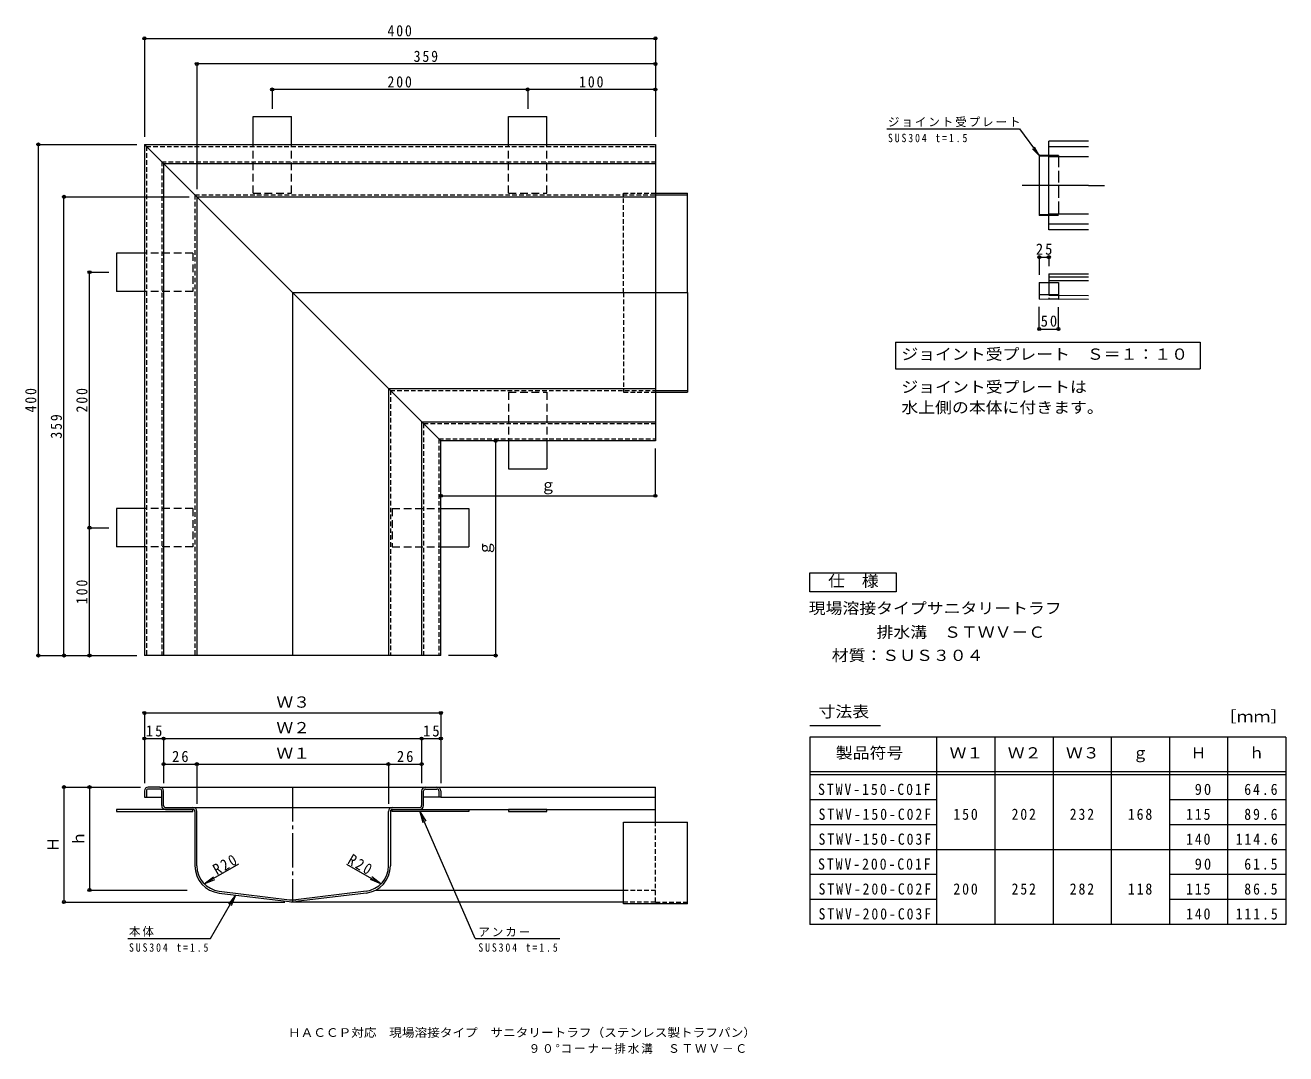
# Model space of a CAD drawing. Units: millimetres at full size, with parts at other scales. Extents: x -456 to 531, y -412 to 393.
import ezdxf
from ezdxf.enums import TextEntityAlignment as Align

# ---------------------------------------------------------------- set-up
doc = ezdxf.new("R2010")
doc.units = ezdxf.units.MM
doc.header["$LTSCALE"] = 3
doc.header["$PDMODE"] = 32
doc.header["$PDSIZE"] = 2.4
for name, pattern in [('CHAIN2', [12, 9, -1, 1, -1]), ('DASHED1', [1.8, 1.2, -0.6]), ('DASHED2', [3, 2, -1]), ('DASHED3', [4, 3, -1])]:
    doc.linetypes.add(name, pattern=pattern)
for name, color, linetype, lineweight in [('A-0', 4, 'Continuous', 9), ('A-3', 2, 'Continuous', 9), ('A-4', 7, 'Continuous', 9), ('A-5', 7, 'Continuous', 9), ('A-A', 3, 'Continuous', 9), ('C-1', 2, 'Continuous', 9), ('C-3', 4, 'Continuous', 9), ('C-4', 7, 'Continuous', 9), ('C-5', 7, 'Continuous', 9)]:
    doc.layers.add(name, color=color, linetype=linetype, lineweight=lineweight)
doc.layers.add('A-F', color=2, linetype='Continuous')
doc.layers.add('F-F_F-Fﾚｲﾔ', color=4, linetype='Continuous')
doc.styles.add('ＭＳ ゴシック', font='')
doc.styles.get('ＭＳ ゴシック').set_extended_font_data('MS Gothic')

msp = doc.modelspace()

# ---------------------------------------------------------------- linework, layer by layer
at = {"layer": 'A-0'}
for p, q in [((-362.418, 300.017), (-362.418, -99.983)), ((-362.418, 300.017), (37.582, 300.017)), ((-362.418, 300.017), (-130.418, 68.017)), ((37.582, 300.017), (37.582, 68.017)), ((-347.418, 285.017), (-347.418, -99.983)), ((-347.418, 285.017), (37.582, 285.017)), ((-321.418, 259.017), (-321.418, -99.983)), ((-321.418, 259.017), (37.582, 259.017)), ((-246.418, 184.017), (-246.418, -99.983)), ((-246.418, 184.017), (37.582, 184.017)), ((-171.418, 109.017), (-171.418, -99.983)), ((-171.418, 109.017), (37.582, 109.017)), ((-145.418, 83.017), (-145.418, -99.983)), ((-145.418, 83.017), (37.582, 83.017)), ((-130.418, -99.983), (-130.418, 68.017)), ((37.582, 68.017), (-130.418, 68.017)), ((-130.418, -99.983), (-362.418, -99.983)), ((-360.918, -205.983), (-360.918, -210.983)), ((-350.377, -204.483), (-359.429, -204.483)), ((-350.418, -202.983), (-359.418, -202.983)), ((-350.418, -202.983), (-142.418, -202.983)), ((-348.918, -217.483), (-348.918, -205.983)), ((-347.418, -217.483), (-347.418, -205.983)), ((-145.418, -205.983), (-145.418, -217.483)), ((-143.918, -217.483), (-143.918, -205.983)), ((-142.418, -202.983), (-133.418, -202.983)), ((-142.418, -204.483), (-133.418, -204.483)), ((-133.418, -202.983), (37.582, -202.983)), ((-131.918, -205.983), (-131.918, -210.983)), ((37.582, -230.483), (37.582, -202.983)), ((-360.918, -210.983), (-348.918, -210.983)), ((-131.918, -210.983), (-143.918, -210.983)), ((-130.418, -210.983), (37.582, -210.983)), ((-345.918, -218.983), (-324.418, -218.983)), ((-345.918, -220.483), (-324.418, -220.483)), ((-324.418, -218.983), (-168.418, -218.983)), ((-322.918, -221.983), (-322.918, -264.672)), ((-321.418, -264.568), (-321.418, -221.983)), ((-171.418, -264.568), (-171.418, -221.983)), ((-169.918, -221.983), (-169.918, -264.672)), ((-168.418, -218.983), (-146.918, -218.983)), ((-168.418, -220.483), (-146.918, -220.483)), ((-146.918, -220.483), (37.582, -220.483)), ((-304.039, -285.908), (-249.038, -292.661)), ((-303.856, -284.419), (-248.856, -291.172)), ((-188.981, -284.419), (-243.981, -291.172)), ((-188.798, -285.908), (-243.798, -292.661)), ((-181.397, -283.59), (12.582, -283.59)), ((12.582, -292.983), (-246.418, -292.983))]:
    msp.add_line(p, q, dxfattribs=at)
at = {"layer": 'A-0', "linetype": 'DASHED1'}
for p, q in [((-360.918, 298.517), (-360.918, -99.983)), ((-360.918, 298.517), (37.582, 298.517)), ((-348.918, 286.517), (-348.918, -99.983)), ((-348.918, 286.517), (37.582, 286.517)), ((-322.918, 260.517), (-322.918, -99.983)), ((-322.918, 260.517), (37.582, 260.517)), ((-169.918, 107.517), (-169.918, -99.983)), ((-169.918, 107.517), (37.582, 107.517)), ((-143.918, 81.517), (-143.918, -99.983)), ((-143.918, 81.517), (37.582, 81.517)), ((-131.918, 69.517), (-131.918, -99.983)), ((-131.918, 69.517), (37.582, 69.517)), ((37.582, -292.983), (37.582, -230.483)), ((12.582, -283.59), (37.582, -283.59)), ((37.582, -292.983), (12.582, -292.983))]:
    msp.add_line(p, q, dxfattribs=at)
at = {"layer": 'A-0', "color": 7}
for p, q in [((158.464, -154.816), (213.786, -154.816)), ((531, -163.782), (158.464, -163.782)), ((158.464, -163.782), (158.464, -310.5)), ((257.798, -310.5), (257.798, -163.782)), ((303.332, -163.782), (303.332, -310.5)), ((348.865, -163.782), (348.865, -310.5)), ((394.399, -163.782), (394.399, -310.5)), ((439.933, -163.782), (439.933, -310.5)), ((485.466, -163.782), (485.466, -310.5)), ((531, -163.782), (531, -310.5)), ((158.464, -190.667), (531, -190.667)), ((531, -193.5), (158.464, -193.5)), ((257.798, -213), (158.464, -213)), ((531, -213), (439.933, -213)), ((257.798, -232.5), (158.464, -232.5)), ((531, -232.5), (439.933, -232.5)), ((531, -252), (158.464, -252)), ((257.798, -271.5), (158.464, -271.5)), ((531, -271.5), (439.933, -271.5)), ((257.798, -291), (158.464, -291)), ((531, -291), (439.933, -291)), ((531, -310.5), (158.464, -310.5))]:
    msp.add_line(p, q, dxfattribs=at)
at = {"layer": 'A-0', "linetype": 'CHAIN2'}
msp.add_line((-246.418, -202.983), (-246.418, -292.983), dxfattribs=at)
at = {"layer": 'A-0'}
for points in [[(-362.418, -205.983), (-362.418, -210.983), (-360.918, -210.983)], [(-130.418, -205.983), (-130.418, -210.983), (-131.918, -210.983)]]:
    msp.add_lwpolyline(points, dxfattribs=at)
for centre, radius, start, end in [((-359.418, -205.983), 3, 90, 180), ((-359.418, -205.983), 1.5, 90, 180), ((-350.418, -205.983), 3, 0, 90), ((-350.418, -205.983), 1.5, 0, 90), ((-142.418, -205.983), 3, 90, 180), ((-142.418, -205.983), 1.5, 90, 180), ((-133.418, -205.983), 3, 0, 90), ((-133.418, -205.983), 1.5, 0, 90), ((-345.918, -217.483), 3, 180, 270), ((-345.918, -217.483), 1.5, 180, 270), ((-324.418, -221.983), 3, 0, 90), ((-324.418, -221.983), 1.5, 0, 90), ((-168.418, -221.983), 3, 90, 180), ((-168.418, -221.983), 1.5, 90, 180), ((-146.918, -217.483), 3, 270, 0), ((-146.918, -217.483), 1.5, 270, 0), ((-301.418, -264.568), 21.5, 180.27639, 263), ((-301.418, -264.568), 20, 180, 263), ((-191.418, -264.568), 20, 277, 0), ((-191.418, -264.568), 21.5, 277, 359.72361), ((-246.418, -271.322), 21.5, 263, 277), ((-246.418, -271.322), 20, 263, 277)]:
    msp.add_arc(centre, radius, start, end, dxfattribs=at)
at = {"layer": 'A-3', "linetype": 'DASHED1'}
for p, q in [((12.582, 262.017), (37.582, 262.017)), ((12.582, 184.017), (12.582, 262.017)), ((12.582, 184.017), (12.582, 106.017)), ((12.582, 106.017), (37.582, 106.017)), ((37.582, -292.983), (62.582, -292.983))]:
    msp.add_line(p, q, dxfattribs=at)
at = {"layer": 'A-3'}
for p, q in [((37.582, 262.017), (62.582, 262.017)), ((37.582, 260.517), (62.582, 260.517)), ((62.582, 184.017), (62.582, 262.017)), ((37.582, 184.017), (62.582, 184.017)), ((62.582, 184.017), (62.582, 106.017)), ((37.582, 107.517), (62.582, 107.517)), ((37.582, 106.017), (62.582, 106.017)), ((62.582, -294.483), (62.582, -230.483))]:
    msp.add_line(p, q, dxfattribs=at)
msp.add_lwpolyline([(62.582, -294.483), (12.582, -294.483), (12.582, -230.483), (62.582, -230.483)], dxfattribs=at)
at = {"layer": 'A-4'}
for p, q in [((-362.418, 383.917), (-362.418, 306.017)), ((-362.418, 383.017), (37.582, 383.017)), ((37.582, 383.917), (37.582, 306.017)), ((-321.418, 363.917), (-321.418, 265.017)), ((37.582, 363.017), (-321.418, 363.017)), ((-262.418, 343.917), (-262.418, 328.017)), ((-62.418, 343.017), (-262.418, 343.017)), ((-62.418, 343.917), (-62.418, 328.017)), ((37.582, 343.017), (-62.418, 343.017)), ((-446.318, 300.017), (-368.418, 300.017)), ((-445.418, -99.983), (-445.418, 300.017)), ((-426.318, 259.017), (-327.418, 259.017)), ((-425.418, -99.983), (-425.418, 259.017)), ((-406.318, 200.017), (-390.418, 200.017)), ((-405.418, 0.017), (-405.418, 200.017)), ((-87.418, -99.983), (-87.418, 68.017)), ((37.582, 24.117), (37.582, 62.017)), ((-130.418, 25.017), (37.582, 25.017)), ((-406.318, 0.017), (-390.418, 0.017)), ((-405.418, -99.983), (-405.418, 0.017)), ((-446.318, -99.983), (-368.418, -99.983)), ((-86.518, -99.983), (-124.418, -99.983)), ((-362.418, -144.083), (-362.418, -199.983)), ((-362.418, -144.983), (-130.418, -144.983)), ((-130.418, -144.083), (-130.418, -199.983)), ((-362.418, -164.983), (-347.418, -164.983)), ((-347.418, -164.083), (-347.418, -199.983)), ((-347.418, -164.983), (-145.418, -164.983)), ((-145.418, -164.083), (-145.418, -199.983)), ((-145.418, -164.983), (-130.418, -164.983)), ((-347.418, -184.983), (-321.418, -184.983)), ((-321.418, -184.083), (-321.418, -215.983)), ((-321.418, -184.983), (-171.418, -184.983)), ((-171.418, -184.083), (-171.418, -215.983)), ((-171.418, -184.983), (-145.418, -184.983)), ((-426.318, -202.983), (-365.418, -202.983)), ((-425.418, -202.983), (-425.418, -292.983)), ((-405.418, -202.983), (-405.418, -283.59)), ((-315.561, -278.711), (-307.246, -275.266)), ((-177.276, -278.711), (-185.591, -275.266)), ((-406.318, -283.59), (-328.918, -283.59)), ((-426.318, -292.983), (-252.418, -292.983))]:
    msp.add_line(p, q, dxfattribs=at)
for points in [[(-288.672, -263.187), (-315.561, -278.711), (-308.42, -273.232)], [(-204.164, -263.187), (-177.276, -278.711), (-184.416, -273.232)]]:
    msp.add_lwpolyline(points, dxfattribs=at)
for p in [(-362.418, 383.017), (37.582, 383.017), (-321.418, 363.017), (37.582, 363.017), (-262.418, 343.017), (-62.418, 343.017), (37.582, 343.017), (-445.418, 300.017), (-425.418, 259.017), (-405.418, 200.017), (-87.418, 68.017), (-130.418, 25.017), (37.582, 25.017), (-405.418, 0.017), (-445.418, -99.983), (-425.418, -99.983), (-405.418, -99.983), (-87.418, -99.983), (-362.418, -144.983), (-130.418, -144.983), (-362.418, -164.983), (-347.418, -164.983), (-145.418, -164.983), (-130.418, -164.983), (-347.418, -184.983), (-321.418, -184.983), (-171.418, -184.983), (-145.418, -184.983), (-425.418, -202.983), (-405.418, -202.983), (-405.418, -283.59), (-425.418, -292.983)]:
    msp.add_point(p, dxfattribs=at)
at = {"layer": 'A-5'}
for p, q in [((-146.901, -221.983), (-144.412, -230.632)), ((-146.901, -221.983), (-142.259, -229.693)), ((-103.514, -321.517), (-146.901, -221.983)), ((-291.191, -287.486), (-296.67, -294.626)), ((-375.443, -321.517), (-310.839, -321.517)), ((-103.514, -321.517), (-37.378, -321.517))]:
    msp.add_line(p, q, dxfattribs=at)
msp.add_lwpolyline([(158.464, -50.219), (158.464, -35.219), (225.964, -35.219), (225.964, -50.219)], close=True, dxfattribs=at)
msp.add_lwpolyline([(-310.839, -321.517), (-291.191, -287.486), (-294.635, -295.801)], dxfattribs=at)
at = {"layer": 'A-A'}
for p, q in [((-277.418, 322.017), (-247.418, 322.017)), ((-277.418, 300.017), (-277.418, 322.017)), ((-247.418, 300.017), (-247.418, 322.017)), ((-77.418, 322.017), (-47.418, 322.017)), ((-77.418, 300.017), (-77.418, 322.017)), ((-47.418, 300.017), (-47.418, 322.017)), ((-384.418, 215.017), (-384.418, 185.017)), ((-362.418, 215.017), (-384.418, 215.017)), ((-362.418, 185.017), (-384.418, 185.017)), ((-77.418, 68.017), (-77.418, 46.017)), ((-47.418, 68.017), (-47.418, 46.017)), ((-77.418, 46.017), (-47.418, 46.017)), ((-384.418, 15.017), (-384.418, -14.983)), ((-362.418, 15.017), (-384.418, 15.017)), ((-130.418, 15.017), (-108.418, 15.017)), ((-108.418, 15.017), (-108.418, -14.983)), ((-362.418, -14.983), (-384.418, -14.983)), ((-130.418, -14.983), (-108.418, -14.983))]:
    msp.add_line(p, q, dxfattribs=at)
at = {"layer": 'A-A', "linetype": 'DASHED2'}
for p, q in [((-277.418, 262.017), (-277.418, 300.017)), ((-77.418, 262.017), (-77.418, 300.017)), ((-324.418, 215.017), (-362.418, 215.017)), ((-77.418, 106.017), (-77.418, 68.017)), ((-324.418, 15.017), (-362.418, 15.017)), ((-168.418, 15.017), (-130.418, 15.017))]:
    msp.add_line(p, q, dxfattribs=at)
for points in [[(-277.418, 262.017), (-247.418, 262.017), (-247.418, 300.017)], [(-77.418, 262.017), (-47.418, 262.017), (-47.418, 300.017)], [(-324.418, 215.017), (-324.418, 185.017), (-362.418, 185.017)], [(-77.418, 106.017), (-47.418, 106.017), (-47.418, 68.017)], [(-324.418, 15.017), (-324.418, -14.983), (-362.418, -14.983)], [(-168.418, 15.017), (-168.418, -14.983), (-130.418, -14.983)]]:
    msp.add_lwpolyline(points, dxfattribs=at)
at = {"layer": 'A-A'}
for points in [[(-384.418, -221.983), (-324.418, -221.983), (-324.418, -220.483), (-384.418, -220.483)], [(-108.418, -221.983), (-168.418, -221.983), (-168.418, -220.483), (-108.418, -220.483)], [(-77.418, -221.983), (-47.418, -221.983), (-47.418, -220.483), (-77.418, -220.483)]]:
    msp.add_lwpolyline(points, close=True, dxfattribs=at)
at = {"layer": 'C-1'}
for p, q in [((338.005, 291.271), (338.005, 244.471)), ((345.505, 291.271), (338.005, 291.271)), ((345.505, 290.821), (338.005, 290.821)), ((345.505, 267.871), (338.005, 267.871)), ((345.505, 244.921), (338.005, 244.921)), ((345.505, 244.471), (338.005, 244.471)), ((338.005, 192.03), (353.005, 192.03)), ((338.005, 192.03), (338.005, 178.895)), ((353.005, 192.03), (353.005, 178.762)), ((353.005, 182.305), (338.005, 182.438)), ((353.005, 178.762), (338.005, 178.895))]:
    msp.add_line(p, q, dxfattribs=at)
at = {"layer": 'C-1', "linetype": 'DASHED3'}
for p, q in [((353.005, 291.271), (345.505, 291.271)), ((353.005, 290.821), (345.505, 290.821)), ((353.005, 244.921), (345.505, 244.921))]:
    msp.add_line(p, q, dxfattribs=at)
msp.add_lwpolyline([(353.005, 291.271), (353.005, 244.471), (345.505, 244.471)], dxfattribs=at)
at = {"layer": 'C-3'}
for p, q in [((345.505, 233.071), (345.505, 302.671)), ((376.622, 302.671), (345.505, 302.671)), ((376.622, 298.171), (345.505, 298.171)), ((376.622, 290.371), (345.505, 290.371)), ((376.622, 267.871), (345.505, 267.871)), ((376.622, 245.371), (345.505, 245.371)), ((376.622, 237.571), (345.505, 237.571)), ((376.622, 233.071), (345.505, 233.071)), ((345.505, 198.78), (345.505, 192.03)), ((345.505, 198.78), (376.622, 198.78)), ((345.505, 196.38), (376.622, 196.38)), ((345.505, 193.53), (376.622, 193.53)), ((353.005, 182.034), (376.622, 181.837)), ((353.005, 179.217), (376.622, 179.02))]:
    msp.add_line(p, q, dxfattribs=at)
at = {"layer": 'C-3', "linetype": 'CHAIN2'}
for p, q in [((338.005, 267.871), (324.672, 267.871)), ((376.622, 267.871), (389.008, 267.871))]:
    msp.add_line(p, q, dxfattribs=at)
at = {"layer": 'C-3', "linetype": 'DASHED3'}
for p, q in [((345.505, 192.03), (345.505, 179.28)), ((345.505, 179.28), (353.005, 179.217)), ((345.528, 182.097), (353.005, 182.034))]:
    msp.add_line(p, q, dxfattribs=at)
at = {"layer": 'C-4'}
for p, q in [((338.005, 212.676), (338.005, 198.03)), ((338.005, 211.776), (345.505, 211.776)), ((345.505, 212.676), (345.505, 204.78)), ((338.005, 154.609), (338.005, 172.895)), ((353.005, 154.609), (353.005, 172.762)), ((338.005, 155.509), (353.005, 155.509))]:
    msp.add_line(p, q, dxfattribs=at)
for p in [(338.005, 211.776), (345.505, 211.776), (338.005, 155.509), (353.005, 155.509)]:
    msp.add_point(p, dxfattribs=at)
at = {"layer": 'C-5'}
for p, q in [((338.005, 291.271), (334.36, 297.826)), ((225.535, 145.357), (225.535, 124.357)), ((225.535, 145.357), (463.929, 145.357)), ((463.929, 145.357), (463.929, 124.357)), ((225.535, 124.357), (463.929, 124.357))]:
    msp.add_line(p, q, dxfattribs=at)
msp.add_lwpolyline([(218.658, 312.134), (322.524, 312.134), (338.005, 291.271), (332.787, 296.659)], dxfattribs=at)

# ---------------------------------------------------------------- texts
at = {"layer": 'A-4', "color": 2, "style": 'ＭＳ ゴシック'}
msp.add_text('ｇ', height=8.798, dxfattribs=at).set_placement((-52.418, 26.517), align=Align.BOTTOM_LEFT)
for s, p in [('ｇ', (-88.918, -21.983)), ('Ｈ', (-426.918, -253.983)), ('ｈ', (-406.918, -249.287))]:
    msp.add_text(s, height=8.798, rotation=90, dxfattribs=at).set_placement(p, align=Align.BOTTOM_LEFT)
at = {"layer": 'A-4', "color": 2, "style": 'ＭＳ ゴシック', "width": 1.1}
for s, p in [('Ｗ３', (-259.168, -143.483)), ('Ｗ２', (-259.168, -163.483)), ('Ｗ１', (-259.168, -183.483))]:
    msp.add_text(s, height=8.798, dxfattribs=at).set_placement(p, align=Align.BOTTOM_LEFT)
at = {"layer": 'A-4', "color": 2, "char_height": 8.798, "attachment_point": 7, "style": 'ＭＳ ゴシック'}
for s, insert in [('\\T1.27;\\W0.9;400', (-172.168, 384.517)), ('\\T1.27;\\W0.9;359', (-151.668, 364.517)), ('\\T1.27;\\W0.9;200', (-172.168, 344.517)), ('\\T1.27;\\W0.9;100', (-22.168, 344.517)), ('\\T1.27;\\W0.95;15', (-361.293, -163.483)), ('\\T1.27;\\W0.95;15', (-144.293, -163.483)), ('\\T1.27;\\W0.95;26', (-340.793, -183.483)), ('\\T1.27;\\W0.95;26', (-164.793, -183.483))]:
    msp.add_mtext(s, dxfattribs=dict(at, insert=insert))
for s, insert, rotation in [('\\T1.27;\\W0.9;400', (-446.918, 90.267), 90), ('\\T1.27;\\W0.9;200', (-406.918, 90.267), 90), ('\\T1.27;\\W0.9;359', (-426.918, 69.767), 90), ('\\T1.27;\\W0.9;100', (-406.918, -59.733), 90), ('\\T1.27;\\W0.9;R20', (-305.56, -272.331), 30), ('\\T1.27;\\W0.9;R20', (-204.164, -262.581), 330)]:
    msp.add_mtext(s, dxfattribs=dict(at, insert=insert, rotation=rotation))
at = {"layer": 'A-5', "color": 2, "style": 'ＭＳ ゴシック', "width": 1.1}
for s, p in [('仕\u3000様', (172.714, -48.719)), ('現場溶接タイプサニタリートラフ', (157.58, -70)), ('\u3000\u3000\u3000排水溝\u3000ＳＴＷＶ－Ｃ', (171.08, -88.731)), ('材質：ＳＵＳ３０４', (175.561, -106.899))]:
    msp.add_text(s, height=8.798, dxfattribs=at).set_placement(p, align=Align.BOTTOM_LEFT)
at = {"layer": 'A-5', "char_height": 6.598, "attachment_point": 7, "style": 'ＭＳ ゴシック'}
for s, insert in [('\\T1.17;本体', (-374.508, -320.09)), ('\\T1.17;アンカー', (-101.047, -320.09)), ('\\T1.39;\\W0.85;SUS304\\~t=1.5', (-374.508, -331.945)), ('\\T1.39;\\W0.85;SUS304\\~t=1.5', (-101.047, -331.945))]:
    msp.add_mtext(s, dxfattribs=dict(at, insert=insert))
at = {"layer": 'A-F', "style": 'ＭＳ ゴシック', "width": 1.1}
for s, p in [('寸法表', (165.264, -150.991)), ('［ｍｍ］', (479.365, -154.816)), ('製品符号', (178.743, -183.224)), ('Ｗ１', (267.815, -183.224)), ('Ｗ２', (313.348, -183.224)), ('Ｗ３', (358.882, -183.224))]:
    msp.add_text(s, height=8.798, dxfattribs=at).set_placement(p, align=Align.BOTTOM_LEFT)
at = {"layer": 'A-F', "style": 'ＭＳ ゴシック'}
for s, p in [('ｇ', (411.166, -183.224)), ('Ｈ', (456.699, -183.224)), ('ｈ', (502.233, -183.224))]:
    msp.add_text(s, height=8.798, dxfattribs=at).set_placement(p, align=Align.BOTTOM_LEFT)
at = {"layer": 'A-F', "char_height": 8.798, "attachment_point": 7, "style": 'ＭＳ ゴシック'}
for s, insert in [('\\T1.28;\\W0.9;STWV-150-C01F', (164.868, -209.25)), ('\\T1.27;\\W0.95;90', (459.699, -209.25)), ('\\T1.28;\\W0.9;64.6', (498.483, -209.25)), ('\\T1.28;\\W0.9;STWV-150-C02F', (165.243, -228.75)), ('\\T1.27;\\W0.9;150', (270.815, -228.75)), ('\\T1.27;\\W0.9;202', (316.348, -228.75)), ('\\T1.27;\\W0.9;232', (361.882, -228.75)), ('\\T1.27;\\W0.9;168', (407.416, -228.75)), ('\\T1.27;\\W0.9;115', (452.949, -228.75)), ('\\T1.28;\\W0.9;89.6', (498.483, -228.75)), ('\\T1.28;\\W0.9;STWV-150-C03F', (165.243, -248.25)), ('\\T1.27;\\W0.9;140', (452.949, -248.25)), ('\\T1.28;\\W0.9;114.6', (491.733, -248.25)), ('\\T1.28;\\W0.9;STWV-200-C01F', (164.868, -267.75)), ('\\T1.27;\\W0.95;90', (459.699, -267.75)), ('\\T1.28;\\W0.9;61.5', (498.483, -267.75)), ('\\T1.28;\\W0.9;STWV-200-C02F', (165.243, -287.25)), ('\\T1.27;\\W0.9;200', (270.815, -287.25)), ('\\T1.27;\\W0.9;252', (316.348, -287.25)), ('\\T1.27;\\W0.9;282', (361.882, -287.25)), ('\\T1.27;\\W0.9;118', (407.416, -287.25)), ('\\T1.27;\\W0.9;115', (452.949, -287.25)), ('\\T1.28;\\W0.9;86.5', (498.483, -287.25)), ('\\T1.28;\\W0.9;STWV-200-C03F', (165.243, -306.75)), ('\\T1.27;\\W0.9;140', (452.949, -306.75)), ('\\T1.28;\\W0.9;111.5', (491.733, -306.75))]:
    msp.add_mtext(s, dxfattribs=dict(at, insert=insert))
at = {"layer": 'C-4', "color": 2, "char_height": 8.798, "attachment_point": 7, "style": 'ＭＳ ゴシック'}
for s, insert in [('\\T1.27;\\W0.95;25', (335.38, 213.576)), ('\\T1.27;\\W0.95;50', (339.13, 157.309))]:
    msp.add_mtext(s, dxfattribs=dict(at, insert=insert))
at = {"layer": 'C-5', "color": 2, "style": 'ＭＳ ゴシック', "width": 1.1}
for s, p in [('ジョイント受プレート\u3000Ｓ＝１：１０', (230.077, 128.857)), ('ジョイント受プレートは', (230.077, 103.175)), ('水上側の本体に付きます。', (230.077, 87.119))]:
    msp.add_text(s, height=8.798, dxfattribs=at).set_placement(p, align=Align.BOTTOM_LEFT)
at = {"layer": 'C-5', "char_height": 6.598, "attachment_point": 7, "style": 'ＭＳ ゴシック'}
for s, insert in [('\\T1.17;ジョイント受プレート', (219.593, 313.562)), ('\\T1.39;\\W0.85;SUS304\\~t=1.5', (219.593, 301.707))]:
    msp.add_mtext(s, dxfattribs=dict(at, insert=insert))
at = {"layer": 'F-F_F-Fﾚｲﾔ', "style": 'ＭＳ ゴシック', "width": 1.1}
msp.add_text('ＨＡＣＣＰ対応\u3000現場溶接タイプ\u3000サニタリートラフ（ステンレス製トラフパン）', height=6.598, dxfattribs=at).set_placement((-250.034, -400.466), align=Align.BOTTOM_LEFT)
at = {"layer": 'F-F_F-Fﾚｲﾔ', "color": 7, "insert": (-61.634, -411.732), "char_height": 6.598, "attachment_point": 7, "style": 'ＭＳ ゴシック'}
msp.add_mtext('\\T1.17;９０°コーナー排水溝\u3000ＳＴＷＶ－Ｃ', dxfattribs=at)

doc.saveas('drawing.dxf')
